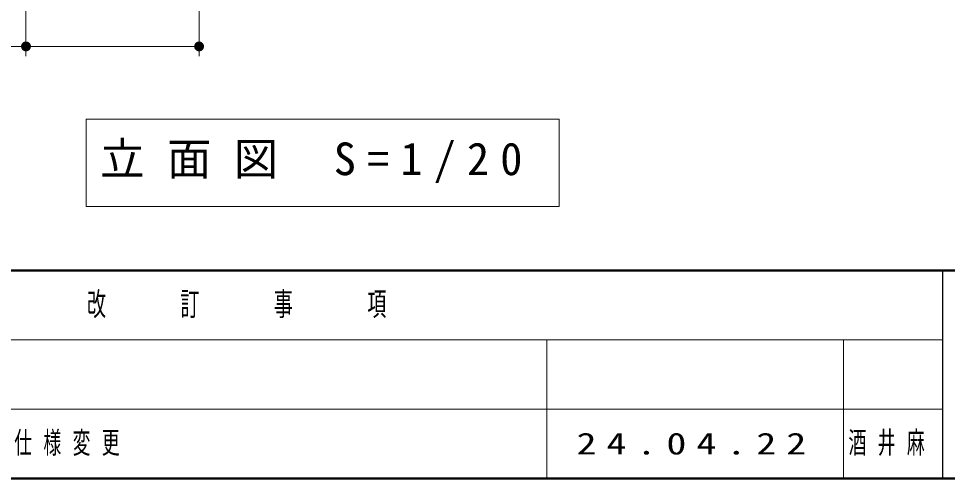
# Model space of a CAD drawing. Units: millimetres on the paper. Extents: x -385 to 0, y 0 to 267.
# Drawn here: x -336.9 to -243, y 0 to 46.5 of the extents above; entities that cross this region are included whole.
import ezdxf

# ---------------------------------------------------------------- set-up
doc = ezdxf.new("R2010")
doc.units = ezdxf.units.MM
doc.layers.add('LY_1', color=7, linetype='Continuous', lineweight=13)
doc.styles.add('ＭＳ ゴシック', font='')
doc.styles.get('ＭＳ ゴシック').set_extended_font_data('MS Gothic')

# ---------------------------------------------------------------- blocks, each defined once
blk = doc.blocks.new('filled_dot')
at = {"color": 0, "linetype": 'Continuous', "lineweight": -2, "const_width": 1.25}
blk.add_lwpolyline([(-0.625, 0, 1), (0.625, 0, 1)], format="xyb", close=True, dxfattribs=at)

msp = doc.modelspace()

# ---------------------------------------------------------------- linework, layer by layer
at = {"layer": 'LY_1'}
for p, q in [((-336.162, 59.315), (-336.162, 42.659)), ((-318.662, 59.315), (-318.662, 42.659)), ((-318.662, 43.659), (-350.573, 43.659)), ((-330.062, 36.296), (-330.062, 27.496)), ((-282.262, 36.296), (-330.062, 36.296)), ((-282.262, 27.496), (-282.262, 36.296)), ((-330.062, 27.496), (-282.262, 27.496)), ((-385, 14), (-243.5, 14)), ((-283.5, 14), (-283.5, 0)), ((-253.5, 14), (-253.5, 0)), ((-385, 7), (-243.5, 7))]:
    msp.add_line(p, q, dxfattribs=at)
at = {"layer": 'LY_1', "lineweight": 50}
for p, q in [((-385, 21), (0, 21)), ((-385, 0), (0, 0))]:
    msp.add_line(p, q, dxfattribs=at)
at = {"layer": 'LY_1', "lineweight": 25}
msp.add_line((-243.5, 21), (-243.5, 0), dxfattribs=at)

# ---------------------------------------------------------------- block references
at = {"layer": 'LY_1', "xscale": 0.4, "yscale": 0.4}
msp.add_blockref('filled_dot', (-336.162, 43.659), dxfattribs=at)
at = {"layer": 'LY_1', "xscale": 0.4, "yscale": 0.4, "rotation": 180}
msp.add_blockref('filled_dot', (-318.662, 43.659), dxfattribs=at)

# ---------------------------------------------------------------- texts
at = {"layer": 'LY_1', "style": 'ＭＳ ゴシック'}
for s, insert, char_height, attachment_point in [('\\T1.5;立面図\\~S=1/20', (-328.662, 31.896), 3.299, 4), ('\\T1.64;\\W0.6;改\u3000\u3000訂\u3000\u3000事\u3000\u3000項', (-314.25, 17.5), 2.346, 5), ('\\T1.64;\\W0.6;特記仕様変更', (-343.25, 3.5), 2.199, 4), ('\\T1.64;\\W0.6;酒井麻', (-253, 3.5), 2.199, 4), ('\\T1.5;\\W1.35;24.04.22', (-280.5, 3.5), 2.199, 4)]:
    msp.add_mtext(s, dxfattribs=dict(at, insert=insert, char_height=char_height, attachment_point=attachment_point))

doc.saveas('drawing.dxf')
